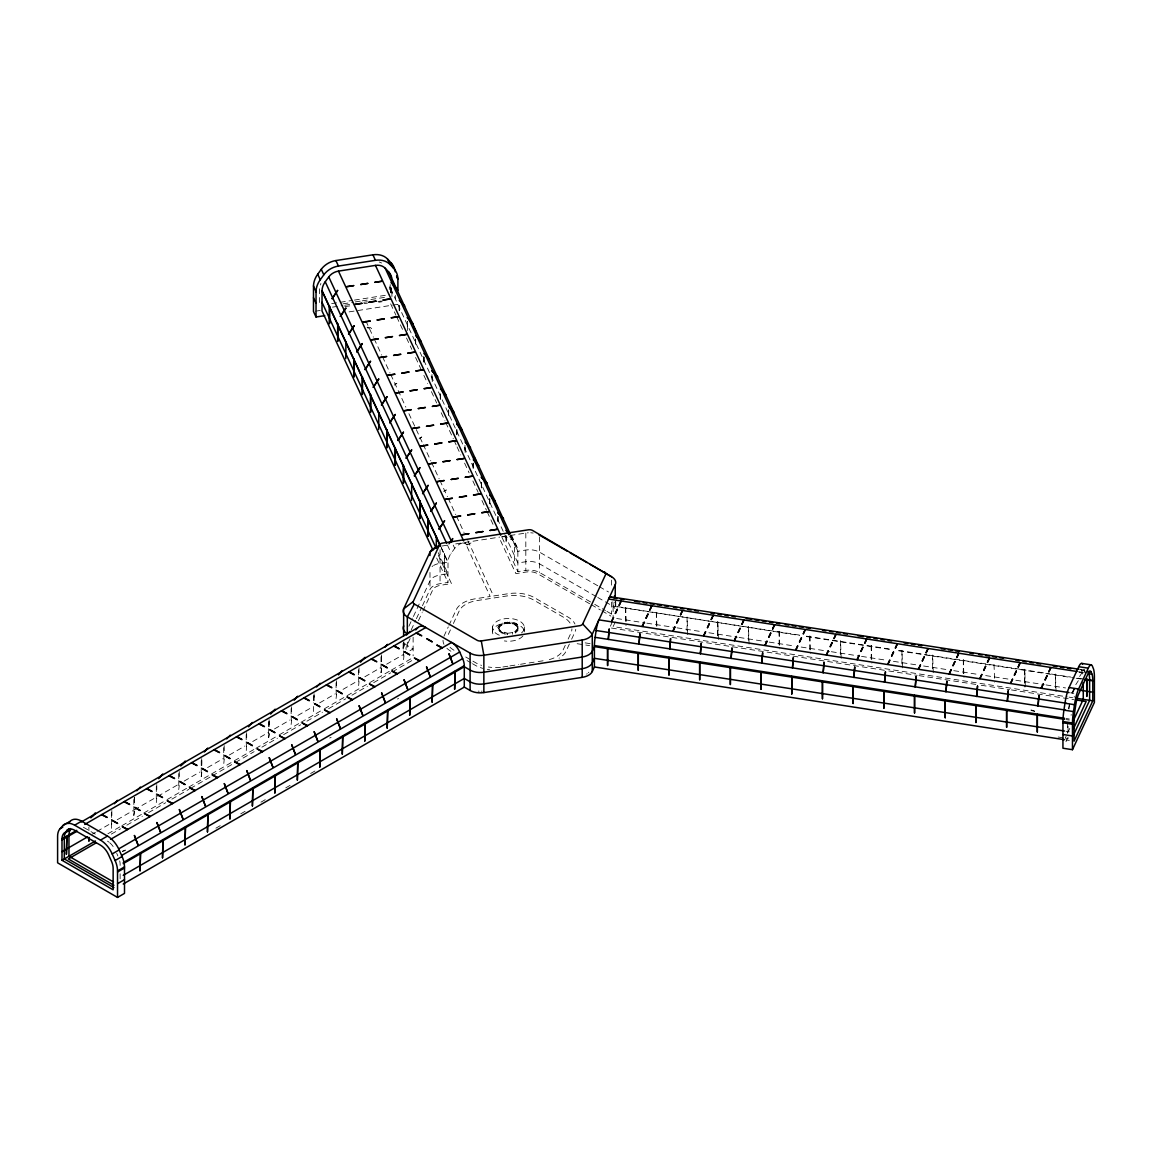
<?xml version="1.0" encoding="UTF-8"?>
<svg xmlns="http://www.w3.org/2000/svg" width="1152" height="1152" viewBox="0 0 1152 1152"><rect width="100%" height="100%" fill="white"/><g stroke="black" fill="none" stroke-linecap="round" stroke-linejoin="round"><path stroke-width="0.75" stroke-dasharray="5 3.75" d="M422.453 605.693L429.984 589.478A14.242 8.222 0 0 1 440.05 583.661L447.984 582.437L448.013 561.672A18.893 14.89 -24.9 0 1 451.21 553.205L454.723 548.352A12.197 9.619 -24.9 0 1 462.528 542.966M1068.35 708.869L1070.28 700.517M1069.013 709.027L1069.992 702.158M1084.522 669.715L1085.371 673.445M518.242 628.171L514.094 632.304L514.094 633.701C533.39 613.469 475.718 624.355 507.614 634.709L507.614 633.312L500.443 630.922L498.701 628.171M498.701 628.574C501.739 621.475 515.203 621.475 518.242 628.574M408.902 626.242L412.661 618.134M413.41 616.507L429.984 580.824A14.242 8.222 0 0 1 440.05 575.006L447.984 573.782L438.192 552.643M403.2 649.109A14.242 8.222 0 0 1 403.632 646.258L405.13 643.018M411.163 630.029L415.67 620.294M416.434 618.682L421.704 607.32M410.126 638.568L406.368 646.675A11.405 6.581 0 0 0 406.152 649.526M418.406 620.726L422.179 612.605M422.928 610.992L432.72 589.896A11.405 6.581 0 0 1 440.784 585.245L451.454 583.589L437.875 554.342M443.938 636.25L448.272 626.904M448.992 625.349L456.221 609.768A26.842 15.494 0 0 1 475.2 598.81L490.176 596.491L465.25 542.779M450.432 629.87L447.494 636.206A25.171 14.53 0 0 0 447.019 637.445M453.384 623.52L459.259 610.848A25.171 14.53 0 0 1 477.058 600.566L506.779 595.973A28.094 16.229 0 0 1 533.909 600.163L563.688 617.357A28.094 16.229 0 0 1 570.96 624.629M565.258 645.322L562.997 650.174A25.171 14.53 0 0 1 549.317 659.592M568.152 639.058L570.96 633.024A28.094 16.229 0 0 0 571.91 628.834M569.376 644.04L566.035 651.254A26.842 15.494 0 0 1 559.08 658.195M571.608 639.23L574.949 632.03A26.842 15.494 0 0 0 575.77 629.366M610.373 626.227L612.518 621.605M615.254 622.037L613.123 626.616L1067.299 696.874M625.637 607.608L626.314 625.147M656.338 612.36L657.014 629.899M718.402 639.403L717.768 621.778L717.725 635.875M779.126 631.354L779.789 648.893M809.813 636.091L810.49 653.645M871.214 645.595L871.877 663.134M963.288 659.837L963.965 677.39M994.018 664.517L994.666 682.142M1025.352 686.88L1024.718 669.269L1024.69 686.866M1072.022 692.957L1073.909 688.738M1075.795 684.662L1078.33 680.688M1079.582 676.512L1082.102 672.538M1074.542 688.824L1072.022 692.798M1072.656 693.058L1074.542 688.982M1069.776 728.41L1065.269 738.115L1068.898 738.677M1065.96 741.701L1068.235 736.805M122.414 851.213L125.366 850.018M398.52 698.371L397.469 699.034M331.128 737.323L329.702 738.014M122.4 851.458L125.309 850.579M92.318 834.12L95.443 832.32M96.998 831.413L111.01 823.32M117.245 819.734L132.811 810.734M134.366 809.842L156.168 797.256M157.723 796.349L177.97 784.656M184.205 781.07L199.771 772.07M207.562 767.578L223.142 758.592M229.363 754.992L244.944 746.006M252.72 741.499L268.301 732.514M274.522 728.914L290.102 719.928M297.893 715.435L311.904 707.342M319.694 702.85L335.261 693.85M343.051 689.357L357.062 681.264M364.853 676.771L380.419 667.786M386.654 664.186L403.776 654.293M410.011 650.693L413.122 648.893L407.318 645.538A14.242 8.222 0 0 1 404.006 642.542M111.355 819.518L111.816 828.014M133.834 806.544L133.834 815.299L134.294 811.526M156.298 793.57L156.298 802.339L156.758 798.552M178.762 780.595L178.762 789.365L179.237 785.592M201.24 767.621L201.24 776.39L201.802 772.661M223.704 754.646L224.179 763.142M246.182 741.672L246.643 750.168M268.646 728.698L268.646 737.467L269.122 733.694M291.125 715.738L291.586 724.219M313.589 711.518L313.589 702.763M336.067 689.789L336.528 698.27M358.531 676.814L358.992 685.31M381.01 663.84L381.01 672.595L381.47 668.822M403.474 650.866L403.934 659.362M111.456 828.331L111.917 819.302M223.805 763.459L224.179 759.643M246.269 750.499L246.643 746.669M268.747 737.525L269.208 733.752M358.632 685.627L358.992 681.797M381.096 672.653L381.557 668.88M403.574 659.678L403.934 655.848M107.899 833.774L120.355 826.589M121.91 825.682L142.157 814.003M143.712 813.096L165.514 800.51M167.069 799.618L187.315 787.925M188.87 787.032L254.275 749.261M255.845 748.368L277.646 735.782M279.202 734.875L299.448 723.197M301.003 722.29L322.805 709.704M324.36 708.811L389.765 671.04M391.32 670.147L411.566 658.454M111.326 834.106L120.643 828.734M126.85 825.149L142.373 816.192M148.579 812.606L165.658 802.742M171.864 799.157L188.942 789.293M190.498 788.4L210.672 776.75M212.227 775.858L233.957 763.315M235.512 762.408L254.131 751.666M261.893 747.173L277.416 738.216M283.637 734.63L300.701 724.766M306.922 721.181L322.445 712.224M328.651 708.638L345.73 698.789M351.936 695.203L367.459 686.232M373.666 682.646L390.744 672.797M392.299 671.89L414.029 659.347M215.914 828.173L222.12 824.587M240.754 813.83L246.96 810.245M260.928 802.181L267.149 798.595M285.768 787.853L291.974 784.267M310.608 773.51L316.814 769.925M507.614 633.312L514.094 632.304M394.502 385.099L396.864 383.314L394.459 384.581M419.126 438.84L421.776 436.982L419.011 438.322M367.128 327.24L370.152 327.398L372.24 329.112L367.243 327.758M443.592 491.299L446.357 489.946L443.405 491.875M331.69 303.61L352.656 300.37M354.413 300.096L389.347 294.696M343.022 303.826L353.506 302.198M355.262 301.925L360.504 301.118M362.246 300.845L386.712 297.058M332.482 307.138L342.936 305.525M344.678 305.251L351.634 304.186M363.83 302.299L367.315 301.752M315.216 311.227L320.443 310.421M344.822 306.648L351.792 305.568M363.989 303.682L367.474 303.134M377.928 301.522L381.413 300.989M378.72 302.227L382.205 301.694M349.128 311.875L390.931 305.41M392.674 305.136L397.901 304.33M407.462 330.509L407.592 321.725M441.792 546.048L447.019 545.242M455.717 543.902L499.68 537.091M501.437 536.832L525.816 533.059A14.242 8.222 0 0 1 528.264 532.8M506.117 535.781L506.16 543.168L505.987 535.795M444.456 553.795L444.629 571.68L444.586 553.781M514.512 560.88L514.512 543.355M502.042 537.494L517.882 571.622L525.816 570.398A14.242 8.222 0 0 1 539.568 572.515L593.194 603.475M502.906 666.994L508.19 666.187M509.947 665.914L518.76 664.546M520.517 664.272L536.386 661.824M538.142 661.55L545.198 660.456M1031.054 709.906L1034.626 711.101M1030.997 710.482L1034.654 711.346M1080.778 669.514L1083.946 670.003M1080.994 669.6A13.118 2.765 -81.2 0 1 1081.526 670.378L1084.709 670.867M1083.499 672.494L1078.733 671.76A13.118 2.765 -81.2 0 1 1079.006 671.213M1078.992 672.264L1082.549 672.826A19.051 4.032 -81.2 0 1 1082.851 674.035M799.402 635.083L613.123 606.269L615.254 601.675L615.254 608.357M806.501 636.178L891.662 649.354M898.762 650.448L927.144 654.84M928.915 655.114L1019.39 669.11M1021.162 669.384L1049.558 673.776M1051.33 674.05L1070.842 677.074M1077.941 678.168L1083.269 679.003M612.806 601.776A19.051 4.032 -81.2 0 1 613.123 605.938L799.416 635.458M806.501 636.552L891.662 649.728M898.762 650.822L1074.398 677.995M1076.17 678.269L1083.269 679.363M616.68 618.509L645.062 622.901M646.834 623.174L675.216 627.566M677.002 627.84L701.827 631.685M708.926 632.779L737.309 637.171M739.094 637.445L767.477 641.837M769.248 642.11L794.088 645.955M801.187 647.05L829.57 651.442M831.341 651.715L859.723 656.107M861.509 656.381L886.334 660.226M893.434 661.32L916.502 664.891M923.602 665.986L946.656 669.557M953.755 670.651L978.595 674.496M985.694 675.59L1008.749 679.162M1015.848 680.256L1044.23 684.648M1046.002 684.922L1065.528 687.946M1070.654 692.842L1073.837 693.331M1069.07 697.147L1072.613 697.694M611.438 628.042L886.982 670.666M888.768 670.954L917.208 675.346M918.979 675.619L979.43 684.979M981.202 685.253L1009.642 689.645M1011.427 689.918L1073.65 699.552M585.158 642.874L590.501 643.709M1066.133 718.517L1069.301 719.006M577.152 643.709L589.608 645.638M1066.133 719.582L1069.301 720.072M1066.133 731.275L1069.301 731.779M1058.155 737.021L1063.498 737.842M1066.133 739.944L1069.301 740.434M597.787 585.778L539.568 552.168A14.242 8.222 0 0 0 525.816 550.037L517.867 551.275L510.322 535.018M599.314 586.656L608.501 591.97M596.246 596.592L539.568 563.861A14.242 8.222 0 0 0 525.816 561.73L517.882 562.968L389.347 286.027L389.347 289.498M597.787 597.47L611.568 605.434A14.242 8.222 0 0 1 614.88 608.429M594.72 604.354L605.448 610.546M606.974 611.438L611.568 614.088A14.242 8.222 0 0 1 612.418 614.621M589.651 603.749L537.566 573.682A11.405 6.581 0 0 0 526.55 571.968L515.88 573.624L499.277 537.869M591.192 604.627L600.379 609.941M601.906 610.819L609.566 615.24A11.405 6.581 0 0 1 610.848 616.118M465.725 657L471.456 660.312M472.896 661.147L475.762 662.803A28.094 16.229 0 0 0 481.579 665.381M467.021 660.542L471.139 662.918M472.507 663.71L475.243 665.294A26.842 15.494 0 0 0 482.89 668.376M336.067 698.544L336.528 694.771M291.125 724.493L291.586 720.72M201.24 776.39L201.701 772.618M133.834 815.299L134.381 811.584M95.299 834.12L81.619 826.229A13.882 8.006 60 0 0 80.827 825.811M509.63 536.386L514.656 543.384A18.475 14.573 -24.9 0 1 517.853 550.872L517.882 571.622M511.488 535.118L516.773 546.494M510.883 535.262L514.656 543.384M510.336 535.392L517.882 551.65M390.672 303.869L395.957 315.245M396.706 316.872L403.502 331.488M406.512 337.997L411.797 349.373M415.57 357.494L420.84 368.87M423.864 375.365L427.637 383.486M431.41 391.622L436.68 402.998M441.216 412.747L444.974 420.869M445.738 422.496L453.283 438.739M454.032 440.366L456.293 445.248M457.042 446.875L460.814 454.997M464.587 463.118L469.109 472.867M472.882 480.989L478.166 492.365M481.939 500.501L486.461 510.25M487.21 511.877L494.006 526.493M365.846 320.875L373.392 337.162M374.155 338.789L381.715 355.061M382.464 356.688L390.024 372.974M390.773 374.602L405.878 407.16M408.902 413.669L422.51 442.973M423.259 444.6L430.819 460.872M431.568 462.499L439.128 478.771M439.877 480.398L447.437 496.685M448.186 498.312L455.746 514.584M456.494 516.211L464.054 532.498M467.827 540.634L493.517 595.973L508.493 593.669A26.842 15.494 0 0 1 534.427 597.672L568.008 617.054A26.842 15.494 0 0 1 574.949 624.01M453.226 545.112L454.723 548.352M447.451 545.083L451.21 553.205M441.216 547.445L447.998 562.075L440.05 563.314A14.242 8.222 0 0 0 433.67 565.43M441.202 547.834L447.984 562.464M436.68 558.058L447.984 582.437M116.712 853.344L117.878 855.979M1083.888 669.614L1085.4 673.286M1081.526 670.378L1082.549 672.826M1068.048 726.134L1068.019 733.219M1067.386 722.606L1067.386 733.133M1056.053 691.632L1055.419 674.006L1055.376 688.104M1024.718 669.269L1024.718 686.779M963.331 659.765L963.288 673.862M933.264 672.638L932.63 655.013L932.602 669.11M902.578 667.886L901.944 650.275L901.901 664.358M871.243 645.523L871.214 659.606M841.176 658.397L840.542 640.771L840.514 654.869M809.856 636.019L809.813 650.117M779.155 631.267L779.126 645.365M749.088 644.141L748.454 626.53L748.426 640.613M717.768 621.778L717.768 635.789M687.701 634.651L687.067 617.026L687.038 631.123M656.366 612.274L656.338 626.371M625.68 607.536L625.637 625.133M615.744 601.214L615.744 607.91M613.123 606.643L613.123 617.962M611.568 580.147L611.568 585.245M611.568 602.093L611.568 614.088M539.568 536.875L539.568 572.515M525.816 533.059L525.816 570.398M524.347 626.875L524.347 632.851A15.941 9.202 0 0 0 505.699 622.987A15.941 9.202 0 0 0 494.021 635.933M517.939 626.213L517.939 627.595M517.939 629.136L517.939 630.533M517.349 625.277L517.349 626.674M517.349 630.072L517.349 631.454M516.499 624.427L516.499 625.824M516.499 630.922L516.499 632.318M515.405 623.664L515.405 625.061M515.405 631.67L515.405 633.067M514.094 623.03L514.094 624.427M512.611 622.541L512.611 623.938M512.611 632.808L512.611 634.19M511.013 622.21L511.013 623.592M509.328 622.037L509.328 623.434M507.614 622.037L507.614 623.434M505.93 622.21L505.93 623.592M505.93 633.139L505.93 634.536M504.331 622.541L504.331 623.938M504.331 632.808L504.331 634.19M502.848 623.03L502.848 624.427M502.848 632.304L502.848 633.701M501.538 623.664L501.538 625.061M501.538 631.67L501.538 633.067M500.443 624.427L500.443 625.824M500.443 630.922L500.443 632.318M499.579 625.277L499.579 626.674M499.579 630.072L499.579 631.454M499.003 626.213L499.003 627.595M499.003 629.136L499.003 630.533M498.067 516.672L498.067 521.928M497.894 516.298L497.765 523.325M492.595 626.875L492.595 632.851M489.845 498.946L489.845 507.715M489.542 498.6L489.672 507.341M481.608 482.976L481.608 488.232M481.45 482.616L481.45 487.872M481.32 482.63L481.32 487.886M473.213 463.133L473.213 470.146M473.098 463.162L473.098 470.16M465.163 447.538L465.163 452.794M464.99 445.421L464.861 450.691M456.941 429.811L456.941 435.067M456.768 429.451L456.638 434.722M448.718 410.342L448.718 415.598M448.546 409.968L448.546 416.981M448.416 409.997L448.416 416.995M440.496 399.629L440.323 392.256L440.194 399.283M440.05 549.72L440.05 583.661M432.259 376.646L432.259 383.659M431.971 374.544L432.101 383.285M429.984 572.458L429.984 589.478M424.037 357.178L424.037 364.176M423.864 356.803L423.864 363.816M423.749 356.832L423.749 363.83M415.642 339.077L415.814 346.464M415.512 339.106L415.512 346.118M413.122 637.2L413.122 655.819M407.419 321.365L407.29 326.635M407.318 642.197L407.318 649.008M403.934 641.837L404.035 648.893M403.632 642.802L403.632 646.258M403.474 642.096L403.474 649.109M403.142 643.19L403.142 648.389M399.37 305.755L399.37 311.011M399.197 305.395L399.067 310.666M395.338 295.402L395.338 298.829M391.91 291.528L391.91 296.726M391.147 288.043L391.147 293.299M390.974 287.669L390.974 292.925M390.845 287.683L390.845 292.954M390.197 284.63L390.197 287.87M381.557 656.611L381.557 661.867M381.47 654.811L381.47 661.81M381.01 656.827L381.01 662.083M358.992 667.786L359.093 674.842M358.531 669.802L358.531 675.058M336.528 680.76L336.614 687.816M336.067 682.776L336.067 688.032M319.464 288.763L319.464 305.496M314.15 695.534L314.15 700.79L314.064 693.72M313.589 695.75L313.589 701.006M291.586 706.694L291.686 713.765M291.125 708.725L291.125 713.981M269.208 721.483L269.208 726.739M269.122 719.669L269.122 726.682M268.646 721.699L268.646 726.955M246.643 732.643L246.744 739.714M246.182 734.674L246.182 739.93M224.179 745.618L224.266 752.688M223.704 747.648L223.704 752.904M201.802 760.406L201.802 765.662M201.701 758.592L201.701 765.605M201.24 760.608L201.24 765.878M179.237 771.566L179.323 778.637M178.762 773.582L178.762 778.838M156.758 784.541L156.859 791.597M156.298 786.557L156.298 791.813M134.381 797.573L134.381 804.571M134.294 797.515L134.294 804.528M133.834 799.531L133.834 804.787M120.125 865.44L120.125 864.374A13.219 7.632 60 0 0 119.707 860.918M120.125 873.792L120.125 880.603M111.816 810.49L111.917 817.546M111.355 812.506L111.355 817.762M88.891 827.237L88.891 830.736M530.741 532.8A14.242 8.222 0 0 1 533.189 533.059M1071.101 715.32A15.912 3.355 -81.2 0 1 1071.187 714.47M1074.096 697.306A13.118 2.765 -81.2 0 1 1074.341 696.442M502.387 536.717A12.197 9.619 -24.9 0 1 511.142 539.626M379.238 262.022A12.197 9.619 -24.9 0 1 381.586 263.03M320.53 285.005A18.893 14.89 -24.9 0 1 320.89 283.435M482.155 691.128A11.405 6.581 0 0 1 481.162 691.2M479.174 691.2A11.405 6.581 0 0 1 478.181 691.128M588.859 672.206A11.405 6.581 0 0 1 588.398 672.71M587.261 673.661A11.405 6.581 0 0 1 586.584 674.078M454.003 650.246A25.171 14.53 0 0 1 448.992 646.114M450.878 651.226A26.842 15.494 0 0 1 446.616 648.014M443.938 644.285A26.842 15.494 0 0 1 443.016 640.267M500.501 667.31A28.094 16.229 0 0 1 488.347 666.994M489.571 669.6A26.842 15.494 0 0 1 487.282 669.312M522.922 635.933A15.941 9.202 0 0 1 504.346 640.93M499.32 635.213A15.941 9.202 0 0 1 495.418 622.397A15.941 9.202 0 0 1 517.608 620.136A15.941 9.202 0 0 1 521.525 632.952M432.072 566.539A14.242 8.222 0 0 1 432.821 565.963M1080.072 669.758A13.118 2.765 -81.2 0 1 1080.317 669.586M107.467 841.147A13.882 8.006 60 0 1 109.037 842.198M109.814 842.832A13.882 8.006 60 0 1 115.07 849.701M470.966 542.966L467.078 544.954L463.205 542.966L467.078 544.392L470.966 542.966"/><path stroke-width="1.5" d="M1078.733 666.691L1088.266 668.174A19.325 4.09 -81.2 0 1 1092.384 666.115L1093.594 669.197A25.258 5.342 -81.2 0 1 1094.4 676.454L1094.4 702.432L1072.469 749.693L1062.936 748.224L1062.965 720.432A22.133 4.68 -81.2 0 1 1063.771 711.23L1064.952 703.224A19.325 4.09 -81.2 0 1 1069.07 687.528L1078.733 666.691A19.325 4.09 -81.2 0 1 1082.606 664.157M1072.469 749.693L1072.483 721.901A22.133 4.68 -81.2 0 1 1073.304 712.699L1074.485 704.693A19.325 4.09 -81.2 0 1 1078.603 689.011L1088.266 668.174M324.734 315.648L316.022 317.002L316.051 290.923A25.085 19.786 -24.9 0 1 319.637 280.627L323.827 274.81A18.403 14.515 -24.9 0 1 338.458 266.054L375.466 260.323A18.403 14.515 -24.9 0 1 390.096 264.557L394.272 269.05A24.682 19.454 -24.9 0 1 397.872 278.294L397.901 290.606L396.619 287.856M432.907 549.922L322.013 310.997L322.042 290.246A18.893 14.89 -24.9 0 1 325.238 281.779L328.752 276.926A12.197 9.619 -24.9 0 1 338.458 271.123L375.466 265.392A12.197 9.619 -24.9 0 1 385.171 268.2L388.685 271.958A18.475 14.573 -24.9 0 1 391.709 277.92M123.235 884.002L464.285 687.096L470.102 690.451A14.242 8.222 0 0 0 483.854 692.582L582.206 677.362A14.242 8.222 0 0 0 592.272 671.544L594.403 666.965L594.403 645.552A15.912 3.355 -81.2 0 1 595.123 637.33L596.131 630.518A13.118 2.765 -81.2 0 1 598.925 619.862L1069.07 692.597M403.632 635.933L403.632 608.918L413.208 601.618L439.56 544.838A4.32 2.491 0 0 1 442.613 543.082L528.379 529.805A4.32 2.491 0 0 1 532.555 530.453L611.568 576.749A14.242 8.222 0 0 1 615.254 584.698L615.254 598.277M413.208 601.618A4.32 2.491 0 0 0 414.331 604.037L477.115 640.282A4.32 2.491 0 0 0 481.291 640.93L579.643 625.709A4.32 2.491 0 0 0 582.696 623.952L605.678 574.43A4.32 2.491 0 0 0 604.555 572.026M615.254 584.698L592.272 634.205L592.272 671.544M1072.771 721.944L1083.269 699.35L1083.269 682.603M1073.39 728.971L1086.149 701.482L1075.421 699.826M1073.146 735.84L1089.619 700.33L1089.619 679.651A19.051 4.032 -81.2 0 0 1088.899 673.805L1087.877 671.357L1091.059 671.846L1092.067 674.294A19.051 4.032 -81.2 0 1 1092.787 680.141L1092.787 700.819L1074.067 741.168L1074.067 719.755A15.912 3.355 -81.2 0 1 1074.787 711.533L1075.81 704.722A13.118 2.765 -81.2 0 1 1078.603 694.066L1088.266 673.243A13.118 2.765 -81.2 0 1 1091.059 671.846M414.331 604.037L407.318 616.867L407.318 633.845A14.242 8.222 0 0 1 403.632 625.91M395.237 271.771A24.682 19.454 -24.9 0 0 391.709 263.549L387.547 259.056A18.403 14.515 -24.9 0 0 372.917 254.822L335.894 260.554A18.403 14.515 -24.9 0 0 321.264 269.309L317.088 275.126A25.085 19.786 -24.9 0 0 313.502 285.422L313.474 311.486L316.022 317.002M449.006 543.773L452.779 538.56L451.066 541.526M60.034 828.734L62.957 825.523L69.926 821.491A20.074 11.592 60 0 1 81.619 821.16L107.467 836.078A20.074 11.592 60 0 1 119.16 849.917L122.083 856.498A19.426 11.218 60 0 1 124.502 866.909L124.502 893.39L117.533 897.422L57.6 862.819L57.6 836.338A19.426 11.218 60 0 1 60.034 828.734L62.813 827.122M67.982 823.637L69.926 821.491M66.571 830.491A13.882 8.006 60 0 1 74.635 830.246L100.498 845.179A13.882 8.006 60 0 1 108.576 854.741L111.499 861.322A13.219 7.632 60 0 1 113.141 868.406L113.141 889.819L61.992 860.285L61.992 838.872A13.219 7.632 60 0 1 63.634 833.688L68.89 829.138A13.882 8.006 60 0 1 69.365 828.691M68.89 829.138L65.966 832.349A13.219 7.632 60 0 0 64.31 837.518L64.31 858.946L113.918 887.587M70.43 828.547L68.818 830.549M90.835 817.848L95.443 813.024L92.333 816.437M114.336 803.736L117.446 800.323M136.8 790.762L140.386 787.075M160.315 776.65L162.85 774.101L158.702 778.651M180.706 765.95L185.328 761.141L182.218 764.539M204.221 751.838L207.792 748.166L204.682 751.579M226.685 738.864L230.27 735.192M248.587 726.768L252.274 722.477M270.59 714.053L275.213 709.243L273.139 711.518M294.106 699.941L297.677 696.269L294.566 699.682M316.57 686.981L320.141 683.294M338.472 674.87L342.158 670.594M360.475 662.17L365.083 657.346L363.01 659.621M385.027 646.92L387.562 644.371L385.488 646.646M406.454 635.083L410.026 631.397M415.757 629.899L417.701 627.754A13.882 8.006 60 0 1 425.779 627.523L84.73 824.429M439.56 544.838L429.984 552.139L403.632 608.918A14.242 8.222 0 0 0 407.318 616.867L470.102 653.112A14.242 8.222 0 0 0 483.854 655.243L582.206 640.022A14.242 8.222 0 0 0 592.272 634.205L582.696 623.952M62.957 825.523A20.074 11.592 60 0 1 74.635 825.192L81.619 821.16M81.331 821.966L417.701 627.754M63.634 833.688L70.618 829.67A13.219 7.632 60 0 0 68.962 834.84L68.962 856.253L113.558 882M61.992 838.872L76.752 830.347M61.992 839.923L76.752 831.413M61.992 851.63L87.653 836.813M61.992 860.285L95.443 840.974M95.803 843.077L68.314 858.946L113.947 885.283M74.635 825.192L100.498 840.11L107.467 836.078M110.578 839.347L451.627 642.442A13.882 8.006 60 0 1 459.706 652.003L462.629 658.598A13.219 7.632 60 0 1 464.285 665.669L464.285 687.096M118.656 848.909L459.706 652.003M100.498 840.11A20.074 11.592 60 0 1 112.176 853.949L119.16 849.917M121.579 855.504L462.629 658.598M117.533 897.422L117.533 870.941A19.426 11.218 60 0 0 115.099 860.53L122.083 856.498M123.235 862.574L464.285 665.669M123.235 863.64L464.285 666.734L470.102 670.09A14.242 8.222 0 0 0 483.854 672.221L582.206 657.014A14.242 8.222 0 0 0 592.272 651.197L594.403 646.603L1064.534 719.338M117.533 870.941L124.502 866.909M117.533 872.006L124.502 867.974M123.235 875.333L464.285 678.442L470.102 681.797A14.242 8.222 0 0 0 483.854 683.914L582.206 668.707A14.242 8.222 0 0 0 592.272 662.89L594.403 658.31L1064.534 731.03M117.533 883.699L124.502 879.667M1081.742 663.394L1091.275 664.862M610.646 596.794L1079.006 669.24M613.166 597.917L616.723 598.464M620.266 599.011L623.808 599.558M634.464 601.214L639.778 602.035M643.334 602.582L646.877 603.13M650.419 603.677L653.976 604.224M657.518 604.771L661.075 605.333M664.618 605.88L668.16 606.427M673.488 607.248L677.03 607.795M680.587 608.342L684.13 608.89M687.686 609.437L691.229 609.998M694.771 610.546L698.328 611.093M710.741 613.008L714.298 613.555M717.84 614.102L721.382 614.664M724.939 615.211L728.482 615.758M732.038 616.306L735.581 616.853M746.222 618.494L751.55 619.33M755.093 619.877L758.65 620.424M762.192 620.971L765.734 621.518M769.291 622.066L772.834 622.613M776.39 623.16L779.933 623.722M785.261 624.542L788.803 625.09M792.36 625.637L795.902 626.184M799.445 626.731L803.002 627.278M806.544 627.826L810.101 628.387M822.514 630.302L826.056 630.85M829.613 631.397L833.155 631.944M836.712 632.491L840.254 633.053M843.797 633.6L847.354 634.147M857.995 635.789L863.323 636.61M866.866 637.157L870.408 637.718M873.965 638.266L877.507 638.813M881.064 639.36L884.606 639.907M888.149 640.454L891.706 641.002M904.118 642.931L907.675 643.478M911.218 644.026L914.76 644.573M918.317 645.12L921.859 645.667M941.371 648.691L944.928 649.238M948.47 649.786L952.027 650.333M955.57 650.88L959.112 651.427M969.768 653.083L973.31 653.63M978.638 654.451L982.181 654.998M985.723 655.546L989.28 656.093M992.822 656.654L996.379 657.202M999.922 657.749L1003.464 658.296M1015.891 660.211L1019.434 660.758M1022.99 661.32L1026.533 661.867M1030.075 662.414L1033.632 662.962M1037.174 663.509L1040.731 664.056M1053.144 665.986L1056.686 666.533M1060.243 667.08L1063.786 667.627M1067.342 668.174L1070.885 668.722M1076.962 671.486L608.602 599.04A13.118 2.765 -81.2 0 1 611.237 597.312M1088.899 673.805L1092.067 674.294M1084.853 679.248L1092.787 680.472M1084.853 679.608L1092.787 680.846M1069.07 687.528L1078.603 689.011M1079.712 690.134L1092.787 692.165M1076.17 698.242L1092.787 700.819M596.131 630.518L1066.277 703.253M1064.952 703.224L1074.485 704.693M595.123 637.33L1065.254 710.05M1063.93 710.107L1073.462 711.59M594.403 645.552L1064.534 718.272M1062.936 721.526L1072.469 722.995M1062.936 722.794L1072.469 724.277M1062.936 734.501L1072.469 735.97M594.403 666.965L1064.534 739.699M567.144 551.102L539.568 535.176A14.242 8.222 0 0 0 538.661 534.701M570.211 552.874L587.059 562.594M590.126 564.365L611.568 576.749M416.606 632.837L421.776 635.818L416.146 633.096M442.426 647.741L436.795 645.034L441.965 648.014M394.142 645.811L399.298 648.792L393.667 646.07M419.962 660.715L414.331 658.008L419.501 660.989M371.664 658.786L376.834 661.766L371.203 659.045M397.498 673.69L391.867 670.982L397.022 673.963M349.2 671.76L354.355 674.741L348.725 672.019M375.019 686.664L369.389 683.957L374.558 686.938M326.722 684.72L331.891 687.715L326.261 684.994M352.555 699.638L346.925 696.917L352.08 699.912M304.258 697.694L309.413 700.69L303.782 697.968M330.077 712.613L324.446 709.891L329.616 712.872M281.779 710.669L286.949 713.65L281.318 710.942M307.613 725.587L301.982 722.866L307.138 725.846M259.315 723.643L264.47 726.624L258.854 723.917M285.134 738.562L279.504 735.84L284.674 738.821M236.837 736.618L242.006 739.598L236.376 736.891M262.67 751.536L257.04 748.814L262.195 751.795M214.373 749.592L219.542 752.573L213.912 749.866M240.192 764.51L234.562 761.789L239.731 764.77M191.894 762.566L197.064 765.547L191.434 762.84M217.728 777.47L212.098 774.763L217.267 777.744M169.43 775.541L174.6 778.522L168.97 775.814M195.25 790.445L189.619 787.738L194.789 790.718M146.966 788.515L152.122 791.496L146.491 788.789M172.786 803.419L167.155 800.712L172.325 803.693M124.488 801.49L129.658 804.47L124.027 801.749M150.307 816.394L144.677 813.686L149.846 816.667M102.024 814.464L107.179 817.445L101.549 814.723M127.843 829.368L122.213 826.661L127.382 829.642M509.429 533.966L506.03 530.323L509.587 534.326M391.09 262.858L393.638 268.358M396.605 276.062L397.886 278.813M396.619 276.494L397.901 279.245M387.547 259.056L390.096 264.557M396.547 288.288L391.046 282.586M404.77 306L399.269 300.312M421.214 341.453L415.728 335.75M429.437 359.165L423.95 353.477M445.896 394.618L440.395 388.915M454.118 412.33L448.618 406.642M470.563 447.782L465.077 442.08M478.786 465.494L473.299 459.806M495.245 500.947L489.744 495.245M388.685 271.958L510.12 533.635M391.896 279.835L394.157 284.717M413.77 326.966L416.03 331.848M450.734 406.613L453.744 413.122M474.12 456.998L475.632 460.253M495.994 504.13L497.506 507.384M385.171 268.2L508.882 534.758M372.917 254.822L375.466 260.323M375.466 265.392L500.688 535.205M335.894 260.554L338.458 266.054M338.458 271.123L463.666 540.922M328.752 276.926L451.714 541.858M321.264 269.309L323.827 274.81M325.238 281.779L446.688 543.456M317.707 274.219L320.27 279.72M345.931 341.496L345.758 358.661M378.835 412.387L378.662 429.538M411.725 483.278L411.566 500.429M436.406 536.443L436.234 548.338M322.027 290.65L440.453 545.818M322.013 291.024L440.453 546.206M322.013 302.342L435.917 547.776M313.488 285.941L316.022 291.888M313.474 297.778L316.022 303.278M112.176 853.949L115.099 860.53M481.291 640.93L483.854 655.243L483.854 692.582M582.206 640.022L582.206 677.362M470.102 653.112L470.102 690.451M429.984 555.538L429.984 552.139A14.242 8.222 0 0 1 437.717 546.811M89.352 837.475L88.891 841.248L88.891 837.749M614.405 596.074A14.242 8.222 0 0 1 615.528 598.118M609.178 629.122L608.299 639.432L609.178 629.122M639.878 633.874L639 644.184L639.878 633.874M670.565 638.626L669.686 648.936L670.565 638.626M701.266 643.378L700.387 653.688L701.266 643.378M731.966 648.115L731.074 658.426L731.966 648.115M762.653 652.867L761.774 663.178L762.653 652.867M793.354 657.619L792.475 667.93L793.354 657.619M824.054 662.371L823.162 672.682L824.054 662.371M854.741 667.123L853.862 677.434L854.741 667.123M885.442 671.861L884.563 682.171L885.442 671.861M916.142 676.613L915.25 686.923L916.142 676.613M946.829 681.365L945.95 691.675L946.829 681.365M977.53 686.117L976.651 696.427L977.53 686.117M1008.216 690.854L1007.338 701.165L1008.216 690.854M1038.917 695.606L1038.038 705.917L1038.917 695.606M613.483 617.501L611.582 621.576L613.483 617.501M617.256 609.35L615.37 613.426L617.256 609.35M621.043 601.214L619.157 605.275L621.043 601.214M644.17 622.253L642.283 626.328L644.17 622.253M647.957 614.102L646.07 618.178L647.957 614.102M651.73 605.952L649.843 610.027L651.73 605.952M674.87 627.005L672.984 631.066L674.87 627.005M678.658 618.854L676.757 622.93L678.658 618.854M682.43 610.704L680.544 614.779L682.43 610.704M705.571 631.742L703.67 635.818L705.571 631.742M709.344 623.606L707.458 627.667L709.344 623.606M713.131 615.456L711.23 619.531L713.131 615.456M736.258 636.494L734.371 640.57L736.258 636.494M740.045 628.344L738.158 632.419L740.045 628.344M743.818 620.208L741.931 624.269L743.818 620.208M766.958 641.246L765.072 645.322L766.958 641.246M770.731 633.096L768.845 637.171L770.731 633.096M774.518 624.946L772.632 629.021L774.518 624.946M797.659 645.998L795.758 650.074L797.659 645.998M801.432 637.848L799.546 641.923L801.432 637.848M805.219 629.698L803.318 633.773L805.219 629.698M828.346 650.736L826.459 654.811L828.346 650.736M832.133 642.6L830.232 646.675L832.133 642.6M835.906 634.45L834.019 638.525L835.906 634.45M859.046 655.488L857.146 659.563L859.046 655.488M862.819 647.338L860.933 651.413L862.819 647.338M866.606 639.202L864.72 643.277L866.606 639.202M889.733 660.24L887.846 664.315L889.733 660.24M893.52 652.09L891.634 656.165L893.52 652.09M897.307 643.939L895.406 648.014L897.307 643.939M920.434 664.992L918.547 669.067L920.434 664.992M924.221 656.842L922.32 660.917L924.221 656.842M927.994 648.691L926.107 652.766L927.994 648.691M951.134 669.73L949.234 673.805L951.134 669.73M954.907 661.594L953.021 665.669L954.907 661.594M958.694 653.443L956.808 657.518L958.694 653.443M981.821 674.482L979.934 678.557L981.821 674.482M985.608 666.331L983.722 670.406L985.608 666.331M989.381 658.195L987.494 662.27L989.381 658.195M1012.522 679.234L1010.635 683.309L1012.522 679.234M1016.294 671.083L1014.408 675.158L1016.294 671.083M1020.082 662.933L1018.195 667.008L1020.082 662.933M1043.222 683.986L1041.322 688.061L1043.222 683.986M1046.995 675.835L1045.109 679.91L1046.995 675.835M1050.782 667.685L1048.882 671.76L1050.782 667.685M337.622 290.448L332.136 298.642L337.622 290.448M345.859 308.174L340.358 316.368L345.859 308.174M354.082 325.901L348.581 334.08L354.082 325.901M362.304 343.613L356.818 351.806L362.304 343.613M370.526 361.339L365.04 369.533L370.526 361.339M378.749 379.066L373.262 387.245L378.749 379.066M386.986 396.792L381.485 404.971L386.986 396.792M395.208 414.504L389.707 422.698L395.208 414.504M403.43 432.23L397.93 440.41L403.43 432.23M411.653 449.957L406.166 458.136L411.653 449.957M419.875 467.669L414.389 475.862L419.875 467.669M428.098 485.395L422.611 493.574L428.098 485.395M436.334 503.122L430.834 511.301L436.334 503.122M444.557 520.834L439.056 529.027L444.557 520.834M66.874 836.438L66.413 854.222L66.874 836.438M112.349 820.426L117.518 823.406L112.349 820.426M134.813 807.451L139.982 810.432L134.813 807.451M157.291 794.477L162.461 797.458L157.291 794.477M179.755 781.502L184.925 784.483L179.755 781.502M202.234 768.528L207.389 771.509L202.234 768.528M224.698 755.554L229.867 758.534L224.698 755.554M247.176 742.579L252.331 745.56L247.176 742.579M269.64 729.605L274.81 732.6L269.64 729.605M292.118 716.645L297.274 719.626L292.118 716.645M314.582 703.67L319.752 706.651L314.582 703.67M337.061 690.696L342.216 693.677L337.061 690.696M359.525 677.722L364.694 680.702L359.525 677.722M381.989 664.747L387.158 667.728L381.989 664.747M404.467 651.773L409.637 654.754L404.467 651.773M426.931 638.798L432.101 641.779L426.931 638.798M134.424 835.531L138.096 845.136L134.424 835.531M156.888 822.557L160.574 832.162L156.888 822.557M179.366 809.582L183.038 819.187L179.366 809.582M201.83 796.608L205.517 806.213L201.83 796.608M224.309 783.634L227.981 793.238L224.309 783.634M246.773 770.659L250.459 780.264L246.773 770.659M269.251 757.699L272.923 767.304L269.251 757.699M291.715 744.725L295.402 754.33L291.715 744.725M314.179 731.75L317.866 741.355L314.179 731.75M336.658 718.776L340.344 728.381L336.658 718.776M359.122 705.802L362.808 715.406L359.122 705.802M381.6 692.827L385.272 702.432L381.6 692.827M404.064 679.853L407.75 689.458L404.064 679.853M426.542 666.878L430.214 676.483L426.542 666.878M449.006 653.904L452.693 663.509L449.006 653.904M140.515 852.998L140.04 870.782L140.515 852.998M162.979 840.024L162.518 857.822L162.979 840.024M185.458 827.05L184.982 844.848L185.458 827.05M207.922 814.075L207.461 831.874L207.922 814.075M230.386 801.101L229.925 818.899L230.386 801.101M252.864 788.126L252.403 805.925L252.864 788.126M275.328 775.152L274.867 792.95L275.328 775.152M297.806 762.178L297.346 779.976L297.806 762.178M320.27 749.203L319.81 767.002L320.27 749.203M342.749 736.243L342.288 754.027L342.749 736.243M365.213 723.269L364.752 741.053L365.213 723.269M387.691 710.294L387.216 728.078L387.691 710.294M410.155 697.32L409.694 715.104L410.155 697.32M432.634 684.346L432.158 702.13L432.634 684.346M455.098 671.371L454.637 689.155L455.098 671.371M353.664 285.61L346.608 286.704L353.664 285.61M367.776 283.421L360.72 284.515L367.776 283.421M381.888 281.246L374.832 282.326L381.888 281.246M361.901 303.336L354.845 304.416L361.901 303.336M376.013 301.147L368.957 302.242L376.013 301.147M390.11 298.958L383.054 300.053L390.11 298.958M370.123 321.048L363.067 322.142L370.123 321.048M384.235 318.874L377.179 319.954L384.235 318.874M398.347 316.685L391.291 317.779L398.347 316.685M378.346 338.774L371.29 339.869L378.346 338.774M392.458 336.586L385.402 337.68L392.458 336.586M406.57 334.411L399.514 335.506L406.57 334.411M386.568 356.501L379.512 357.581L386.568 356.501M400.68 354.312L393.624 355.406L400.68 354.312M414.792 352.123L407.736 353.218L414.792 352.123M394.79 374.213L387.734 375.307L394.79 374.213M408.902 372.038L401.846 373.133L408.902 372.038M423.014 369.85L415.958 370.944L423.014 369.85M403.013 391.939L395.957 393.034L403.013 391.939M417.125 389.75L410.069 390.845L417.125 389.75M431.237 387.576L424.181 388.67L431.237 387.576M411.25 409.666L404.194 410.746L411.25 409.666M425.362 407.477L418.306 408.571L425.362 407.477M439.459 405.288L432.418 406.382L439.459 405.288M419.472 427.378L412.416 428.472L419.472 427.378M433.584 425.203L426.528 426.298L433.584 425.203M447.696 423.014L440.64 424.109L447.696 423.014M427.694 445.104L420.638 446.198L427.694 445.104M441.806 442.915L434.75 444.01L441.806 442.915M455.918 440.741L448.862 441.835L455.918 440.741M435.917 462.83L428.861 463.925L435.917 462.83M450.029 460.642L442.973 461.736L450.029 460.642M464.141 458.467L457.085 459.547L464.141 458.467M444.139 480.542L437.083 481.637L444.139 480.542M458.251 478.368L451.195 479.462L458.251 478.368M472.363 476.179L465.307 477.274L472.363 476.179M452.362 498.269L445.306 499.363L452.362 498.269M466.474 496.094L459.418 497.174L466.474 496.094M480.586 493.906L473.53 495L480.586 493.906M460.598 515.995L453.542 517.09L460.598 515.995M474.71 513.806L467.654 514.901L474.71 513.806M488.808 511.632L481.766 512.712L488.808 511.632M468.821 533.707L461.765 534.802L468.821 533.707M482.933 531.533L475.877 532.627L482.933 531.533M497.045 529.344L489.989 530.438L497.045 529.344M1086.739 678.859L1086.739 696.384L1086.739 678.859M607.594 647.971L607.594 665.496L607.594 647.971M638.28 652.723L638.28 670.248L638.28 652.723M668.981 657.475L668.981 675L668.981 657.475M699.667 662.227L699.667 679.752L699.667 662.227M730.368 666.965L730.368 684.49L730.368 666.965M761.069 671.717L761.069 689.242L761.069 671.717M791.755 676.469L791.755 693.994L791.755 676.469M822.456 681.221L822.456 698.746L822.456 681.221M853.157 685.958L853.157 703.483L853.157 685.958M883.843 690.71L883.843 708.235L883.843 690.71M914.544 695.462L914.544 712.987L914.544 695.462M945.245 700.214L945.245 717.739L945.245 700.214M975.931 704.966L975.931 722.477L975.931 704.966M1006.632 709.704L1006.632 727.229L1006.632 709.704M1037.318 714.456L1037.318 731.981L1037.318 714.456M412.992 323.726L407.333 317.664L412.992 323.726M437.659 376.891L432 370.829L437.659 376.891M462.341 430.056L456.682 423.994L462.341 430.056M487.008 483.221L481.349 477.158L487.008 483.221M503.467 518.674L497.794 512.597L503.467 518.674M329.486 306.058L329.486 323.582L329.486 306.058M337.709 323.784L337.709 341.294L337.709 323.784M354.154 359.222L354.154 376.747L354.154 359.222M362.376 376.949L362.376 394.474L362.376 376.949M370.598 394.661L370.598 412.186L370.598 394.661M387.058 430.114L387.058 447.638L387.058 430.114M395.28 447.826L395.28 465.35L395.28 447.826M403.502 465.552L403.502 483.077L403.502 465.552M419.947 500.99L419.947 518.515L419.947 500.99M428.184 518.717L428.184 536.242L428.184 518.717"/></g></svg>
